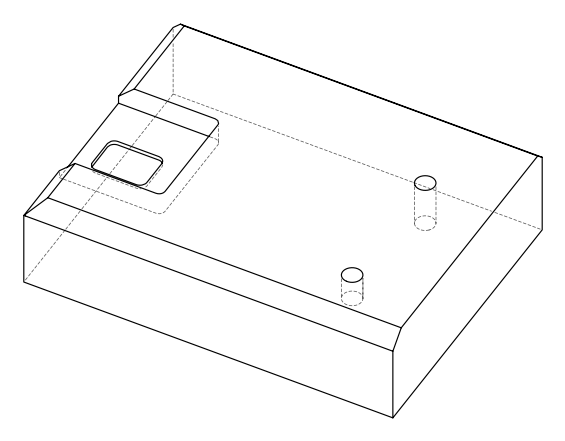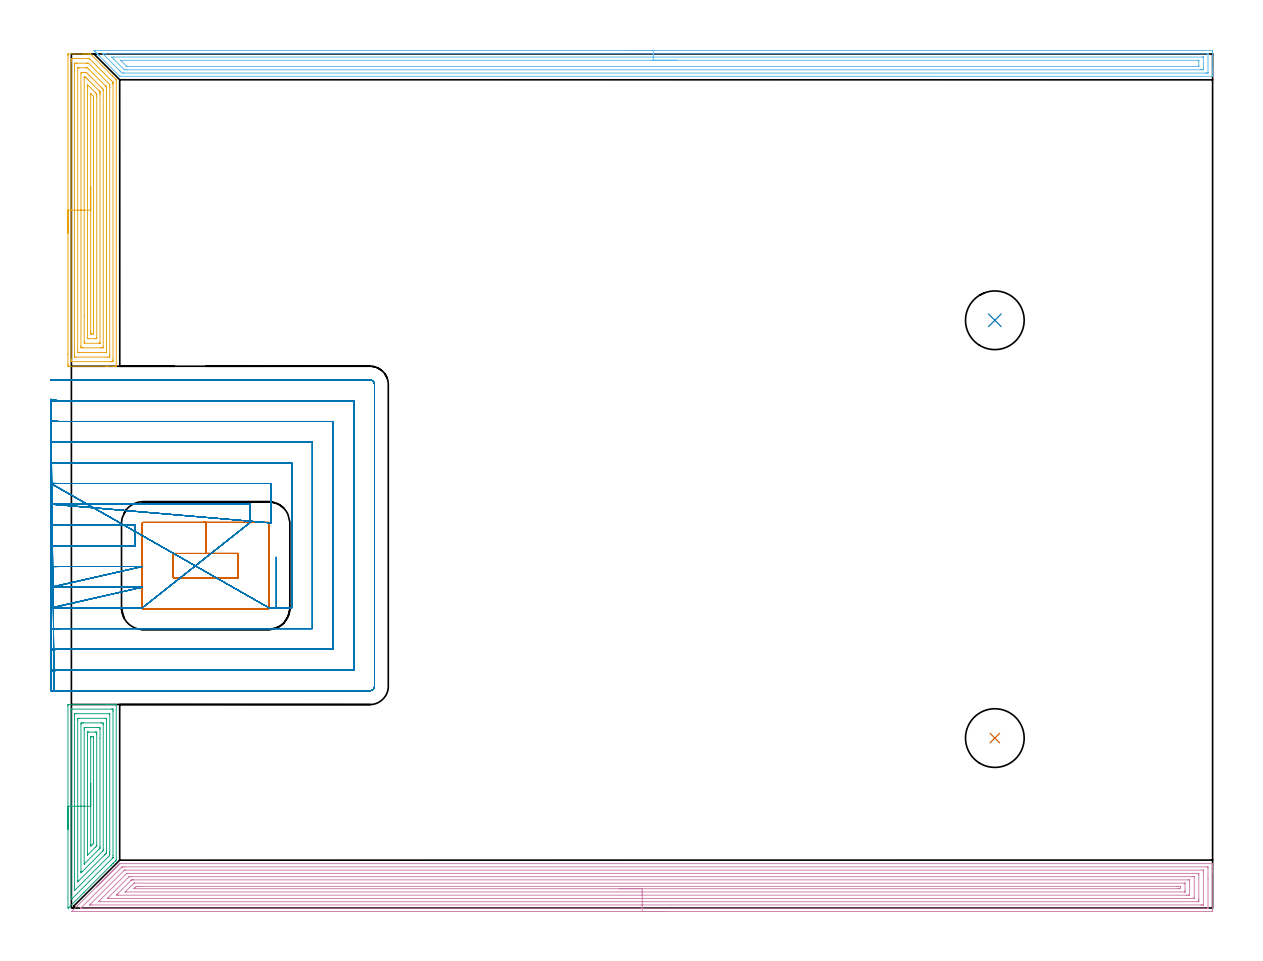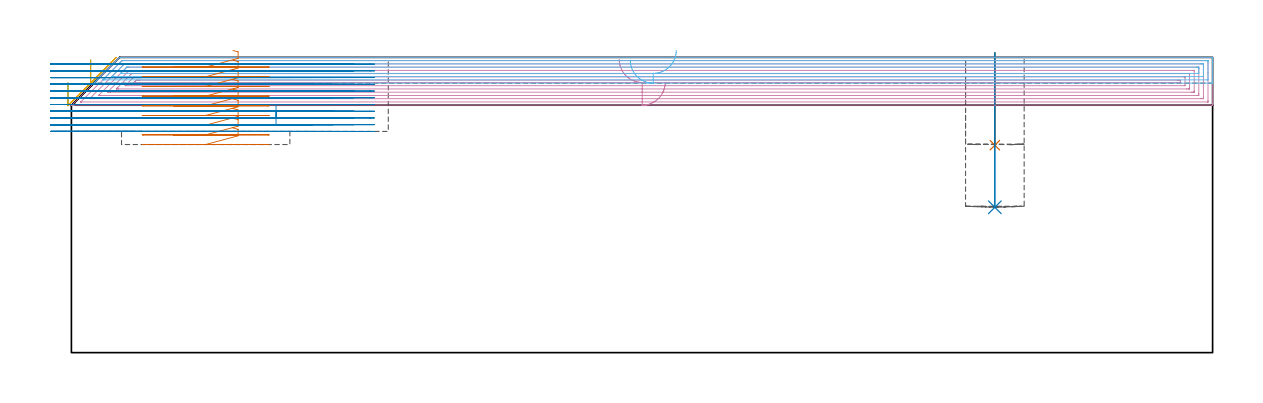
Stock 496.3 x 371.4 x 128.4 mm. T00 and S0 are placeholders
(PLAN: 8 operations, 3 tool changes, 139.6 min)
(1 INDEXABLE_INSERT_DRILL_BLIND_HOLE_FROM_SOLID | STEP1POCKET | NXT0302_022 | 0.16 min | 19330 mm3)
(2 INDEXABLE_INSERT_DRILL_BLIND_HOLE_FROM_SOLID_1 | STEP1POCKET_1 | NXT0302_022 | 0.27 min | 33099 mm3)
(3 AREA_MILL | FG_CHAMFER_SURFACE | UGT0205_001 | 5.31 min | 21163 mm3)
(4 AREA_MILL_1 | FG_CHAMFER_SURFACE_1 | UGT0205_001 | 31.37 min | 104427 mm3)
(5 AREA_MILL_2 | FG_CHAMFER_SURFACE_2 | UGT0205_001 | 8.79 min | 31705 mm3)
(6 AREA_MILL_3 | FG_CHAMFER_SURFACE_3 | UGT0205_001 | 15.68 min | 30039 mm3)
(7 MILL_RECTANGULAR_POCKET | POCKET_RECTANGULAR_STRAIGHT | UGT0201_100 | Follow Part, ap 4.5, ae 75% | 6.02 min | 151396 mm3)
(8 MILL_SLOT | SLOT_PARTIAL_RECTANGULAR | NXT0201_011 | Follow Part, ap 3, ae 75% | 71.97 min | 519798 mm3)
(TOOL NXT0302_022 | Index. Insert Drill 25.5mm [880-D2550L25-03] | D25.5 PA176 FL77 Z2)
(TOOL UGT0205_001 | Chamfer Mill 20 x 3 x 45 deg. | D20 FL50 Z2)
(TOOL UGT0201_100 | End Mill 18 mm | D18 FL22 Z2)
(TOOL NXT0201_011 | ENDMILL 12mm [2P460-1200-NA 1630] | D12 FL38 Z6)
(OP 1 INDEXABLE_INSERT_DRILL_BLIND_HOLE_FROM_SOLID)
G17 G21 G94 G90
T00 M6
G54
G17 G0 G90 X401.6 Y73.9 S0 M3
G43 Z138.4 H1
G94 G81 G98 Z90.2 F250. R130.4
G80
M5
M2
(OP 2 INDEXABLE_INSERT_DRILL_BLIND_HOLE_FROM_SOLID_1)
G17 G21 G94 G90
T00 M6
G54
G17 G0 G90 X401.6 Y255.6 S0 M3
G43 Z138.4 H1
G94 G81 G98 Z63.2 F250. R130.4
G80
M5
M2
(OP 3 AREA_MILL)
G17 G21 G94 G90
T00 M6
G54
G17 G0 G90 X-1.5 Y34.25 S1061 M3
G43 Z138.4 H0
Z117.4
G94 G1 Y34.288 Z116.528 F250.
Y34.402 Z115.664
Y34.591 Z114.812
Y34.853 Z113.98
Y35.187 Z113.174
Y35.59 Z112.4
Y36.058 Z111.664
Y36.59 Z110.972
Y37.179 Z110.329
Y37.822 Z109.74
Y38.514 Z109.209
Y39.25 Z108.74
Y40.024 Z108.337
Y40.83 Z108.003
Y41.662 Z107.741
Y42.514 Z107.552
Y43.378 Z107.438
Y44.25 Z107.4
X-1.499 Y87.914 Z107.401
X-1.496 Y88.318 Z107.402
X-1.492 Y88.49 Z107.405
X-1.097 Y88.5 Z107.8
X15.007 Z123.902
X15.585 Z124.479
X16.185 Z125.083
X16.463 Z125.36
X17.063 Z125.96
X17.341 Z126.237
X17.896 Z126.795
X18.219 Z127.118
X19.245 Z128.144
X19.375 Y88.498 Z128.267
X19.498 Y88.49 Z128.389
X19.5 Y88.359 Z128.4
Y21.082
Y20.794 Z128.385
X19.097 Y20.397 Z127.996
X18.297 Y19.596 Z127.195
X18.219 Y19.518 Z127.115
X18.001 Y19.302 Z126.901
X17.341 Y18.64 Z126.238
X17.161 Y18.462 Z126.061
X5.488 Y6.793 Z114.387
X-1.097 Y0.212 Z107.802
X-1.177 Y0.141 Z107.722
X-1.284 Y0.046 Z107.615
X-1.335 Y0.012 Z107.563
X-1.369 Y0.003 Z107.529
X-1.499 Y0. Z107.399
X-1.5 Y44.25 Z107.4
X-0.086 Z108.814
X-0.085 Y86.415 Z108.815
X-0.084 Y86.462 Z108.816
X-0.082 Y86.484 Z108.818
X-0.08 Y86.488 Z108.82
X-0.067 Y86.491 Z108.833
X0.297 Y86.499 Z109.197
X17.341 Z126.241
X17.86 Y86.496 Z126.76
X18.015 Y86.49 Z126.915
X18.079 Y86.465 Z126.979
X18.083 Y86.269 Z126.983
X18.085 Y86.131 Z126.985
X18.086 Y85.376 Z126.986
Y22.864
X18.085 Y22.109 Z126.985
X18.083 Y21.973 Z126.983
X18.079 Y21.879 Z126.979
X18.075 Y21.837 Z126.975
X18.041 Y21.8 Z126.941
X17.925 Y21.678 Z126.825
X17.778 Y21.529 Z126.678
X0.394 Y4.151 Z109.294
X0.259 Y4.018 Z109.159
X0.082 Y3.845 Z108.982
X-0.077 Y3.692 Z108.823
X-0.083 Y4.013 Z108.817
X-0.086 Y4.907 Z108.814
Y44.25
X1.328 Z110.228
X1.329 Y83.669 Z110.229
X1.334 Y84.349 Z110.234
X1.336 Y84.453 Z110.236
X1.344 Y84.491 Z110.244
X1.393 Y84.496 Z110.293
X1.537 Y84.498 Z110.437
X2.267 Y84.5 Z111.167
X16.463 Y84.499 Z125.363
X16.611 Y84.495 Z125.511
X16.653 Y84.49 Z125.553
X16.665 Y84.486 Z125.565
X16.667 Y84.475 Z125.567
X16.67 Y84.42 Z125.57
X16.671 Y84.349 Z125.571
X16.672 Y84.138 Z125.572
X16.671 Y24.434 Z125.571
X16.67 Y23.755 Z125.57
X16.668 Y23.546 Z125.568
X16.657 Y22.864 Z125.557
X16.561 Y22.764 Z125.461
X16.463 Y22.664 Z125.363
X1.429 Y7.636 Z110.329
X1.402 Y7.611 Z110.302
X1.361 Y7.578 Z110.261
X1.335 Y7.56 Z110.235
X1.333 Y7.59 Z110.233
X1.33 Y7.715 Z110.23
X1.329 Y7.821 Z110.229
X1.328 Y7.927 Z110.228
Y44.25
X2.743 Z111.643
Y81.676
X2.745 Y82.232 Z111.645
X2.748 Y82.42 Z111.648
X2.749 Y82.48 Z111.649
X2.786 Y82.49 Z111.686
X2.887 Y82.493 Z111.787
X3.293 Y82.499 Z112.193
X14.773 Y82.5 Z123.673
X15.118 Y82.496 Z124.018
X15.204 Y82.493 Z124.104
X15.243 Y82.49 Z124.143
X15.25 Y82.468 Z124.15
X15.252 Y82.387 Z124.152
X15.256 Y82.01 Z124.156
X15.257 Y81.676 Z124.157
Y81.117
Y24.979
X15.256 Y24.646 Z124.156
X15.253 Y24.092 Z124.153
X15.25 Y23.926 Z124.15
X15.097 Y23.755 Z123.997
X14.903 Y23.555 Z123.803
X14.707 Y23.357 Z123.607
X14.462 Y23.112 Z123.362
X2.853 Y11.508 Z111.753
X2.781 Y11.439 Z111.681
X2.755 Y11.417 Z111.655
X2.75 Y11.415 Z111.65
X2.748 Y11.427 Z111.648
X2.744 Y11.502 Z111.644
X2.743 Y11.615 Z111.643
Y11.838
Y44.25
X4.157 Z113.057
Y79.908
X4.171 Y80.49 Z113.071
X4.455 Y80.497 Z113.355
X5.049 Y80.5 Z113.949
X5.33 Z114.23
X12.951 Z121.851
X13.233 Y80.499 Z122.133
X13.829 Y80.49 Z122.729
X13.843 Y79.894 Z122.743
Y79.88
Y25.523
X13.829 Y24.94 Z122.729
X13.686 Y24.791 Z122.586
X13.546 Y24.646 Z122.446
X4.632 Y15.735 Z113.532
X4.397 Y15.505 Z113.297
X4.171 Y15.286 Z113.071
X4.157 Y15.735 Z113.057
Y15.749
Y44.25
X5.571 Z114.471
Y77.581
X5.573 Y78.112 Z114.473
X5.576 Y78.468 Z114.476
X5.578 Y78.488 Z114.478
X5.593 Y78.491 Z114.493
X5.64 Y78.496 Z114.54
X5.736 Y78.499 Z114.636
X11.195 Z120.095
X11.693 Y78.497 Z120.593
X12.073 Y78.49 Z120.973
X12.422 Y78.463 Z121.322
X12.425 Y78.112 Z121.325
X12.428 Y77.751 Z121.328
X12.429 Y73.819 Z121.329
X12.428 Y26.959 Z121.328
X12.425 Y26.428 Z121.325
X12.423 Y26.073 Z121.323
X12.409 Y25.97 Z121.309
X12.031 Y25.58 Z120.931
X5.748 Y19.299 Z114.648
X5.679 Y19.233 Z114.579
X5.602 Y19.162 Z114.502
X5.581 Y19.144 Z114.481
X5.578 Y19.151 Z114.478
X5.574 Y19.195 Z114.474
X5.572 Y19.249 Z114.472
X5.571 Y44.25 Z114.471
X6.985 Z115.885
X6.986 Y76.418 Z115.886
X6.987 Y76.462 Z115.887
X6.989 Y76.482 Z115.889
X6.991 Y76.486 Z115.891
X7.011 Y76.49 Z115.911
X7.347 Y76.498 Z116.247
X7.515 Y76.5 Z116.415
X10.317 Y76.499 Z119.217
X10.485 Y76.497 Z119.385
X10.821 Y76.49 Z119.721
X11.008 Y76.483 Z119.908
X11.01 Y76.43 Z119.91
X11.012 Y76.329 Z119.912
X11.015 Y75.621 Z119.915
Y75.438
X11.014 Y27.319 Z119.914
X11.012 Y27.142 Z119.912
X11.008 Y27.055 Z119.908
X11.005 Y27.016 Z119.905
X10.979 Y26.988 Z119.879
X10.813 Y26.816 Z119.713
X10.429 Y26.428 Z119.329
X7.18 Y23.181 Z116.08
X7.06 Y23.066 Z115.96
X7.009 Y23.021 Z115.909
X6.992 Y23.008 Z115.892
X6.99 Y23.047 Z115.89
X6.988 Y23.174 Z115.888
X6.986 Y23.572 Z115.886
X6.985 Y23.755 Z115.885
Y44.25
X8.4 Z117.3
Y73.82
X8.402 Y73.984 Z117.302
X8.407 Y74.311 Z117.307
X8.412 Y74.491 Z117.312
X8.608 Y74.5 Z117.508
X9.439 Y74.495 Z118.339
X9.494 Y74.491 Z118.394
X9.594 Y74.442 Z118.494
X9.596 Y74.388 Z118.496
X9.6 Y73.656 Z118.5
Y73.492
Y28.938
X9.595 Y28.21 Z118.495
X9.593 Y28.054 Z118.493
X9.439 Y27.894 Z118.339
X9.156 Y27.606 Z118.056
X8.871 Y27.319 Z117.771
X8.714 Y27.164 Z117.614
X8.561 Y27.015 Z117.461
X8.416 Y26.876 Z117.316
X8.406 Y27.156 Z117.306
X8.402 Y27.319 Z117.302
X8.4 Y27.482 Z117.3
Y44.25
Y45.122 Z117.338
Y45.986 Z117.451
Y46.838 Z117.64
Y47.67 Z117.903
Y48.476 Z118.236
Y49.25 Z118.639
Y49.986 Z119.108
Y50.678 Z119.639
Y51.321 Z120.228
Y51.91 Z120.872
Y52.442 Z121.564
Y52.91 Z122.3
Y53.313 Z123.073
Y53.647 Z123.879
Y53.909 Z124.711
Y54.098 Z125.563
Y54.212 Z126.428
Y54.25 Z127.3
G0 Z138.4
M5
M2
(OP 4 AREA_MILL_1)
G17 G21 G94 G90
T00 M6
G54
G17 G0 G90 X258.25 Y-1.5 S1061 M3
G43 Z138.4 H0
Z117.6
G94 G1 X258.212 Z116.728 F250.
X258.098 Z115.864
X257.909 Z115.012
X257.647 Z114.18
X257.313 Z113.374
X256.91 Z112.6
X256.442 Z111.864
X255.91 Z111.172
X255.321 Z110.529
X254.678 Z109.94
X253.986 Z109.409
X253.25 Z108.94
X252.476 Z108.537
X251.67 Z108.203
X250.838 Z107.941
X249.987 Z107.752
X249.122 Z107.638
X248.25 Z107.6
X0.323
X0.221 Y-1.495 Z107.603
X0.218 Y-1.493 Z107.604
X0.221 Y-1.478 Z107.62
X2.548 Y0.848 Z109.948
X10.896 Y9.197 Z118.294
X10.941 Y9.241 Z118.34
X11.15 Y9.45 Z118.549
X11.193 Y9.494 Z118.592
X11.238 Y9.539 Z118.638
X11.446 Y9.747 Z118.846
X11.49 Y9.792 Z118.889
X11.536 Y9.836 Z118.935
X11.743 Y10.043 Z119.142
X11.787 Y10.089 Z119.186
X11.834 Y10.134 Z119.233
X12.04 Y10.34 Z119.439
X12.085 Y10.386 Z119.483
X12.132 Y10.432 Z119.531
X12.336 Y10.637 Z119.736
X12.382 Y10.683 Z119.78
X12.429 Y10.73 Z119.829
X12.633 Y10.933 Z120.032
X12.679 Y10.98 Z120.077
X12.727 Y11.028 Z120.126
X12.929 Y11.23 Z120.329
X12.976 Y11.277 Z120.375
X13.025 Y11.325 Z120.424
X13.226 Y11.527 Z120.625
X13.273 Y11.575 Z120.672
X13.323 Y11.623 Z120.722
X13.523 Y11.823 Z120.922
X13.571 Y11.872 Z120.969
X13.62 Y11.921 Z121.02
X13.819 Y12.12 Z121.219
X13.868 Y12.169 Z121.266
X13.918 Y12.219 Z121.317
X14.116 Y12.416 Z121.515
X14.165 Y12.466 Z121.563
X14.216 Y12.516 Z121.615
X14.413 Y12.713 Z121.812
X14.462 Y12.763 Z121.86
X14.514 Y12.814 Z121.913
X14.709 Y13.01 Z122.109
X14.759 Y13.061 Z122.158
X14.811 Y13.112 Z122.211
X15.006 Y13.306 Z122.405
X15.056 Y13.358 Z122.455
X15.109 Y13.41 Z122.509
X15.302 Y13.603 Z122.702
X15.354 Y13.655 Z122.752
X15.407 Y13.707 Z122.806
X15.599 Y13.899 Z122.998
X15.651 Y13.952 Z123.049
X15.705 Y14.005 Z123.104
X15.896 Y14.196 Z123.295
X15.948 Y14.249 Z123.346
X16.002 Y14.303 Z123.402
X16.192 Y14.493 Z123.592
X16.245 Y14.547 Z123.643
X16.3 Y14.601 Z123.7
X16.489 Y14.789 Z123.888
X16.542 Y14.844 Z123.94
X16.598 Y14.898 Z123.997
X16.785 Y15.086 Z124.185
X16.839 Y15.141 Z124.238
X16.896 Y15.196 Z124.295
X17.082 Y15.383 Z124.482
X17.137 Y15.438 Z124.535
X17.193 Y15.494 Z124.593
X17.379 Y15.679 Z124.778
X17.434 Y15.735 Z124.832
X17.491 Y15.792 Z124.891
X17.675 Y15.976 Z125.075
X17.731 Y16.032 Z125.129
X17.789 Y16.089 Z125.188
X17.972 Y16.272 Z125.371
X18.028 Y16.33 Z125.426
X18.087 Y16.387 Z125.486
X18.269 Y16.569 Z125.668
X18.325 Y16.627 Z125.723
X18.384 Y16.685 Z125.784
X18.565 Y16.866 Z125.965
X18.622 Y16.924 Z126.021
X18.682 Y16.983 Z126.082
X18.862 Y17.162 Z126.261
X18.92 Y17.221 Z126.318
X18.98 Y17.28 Z126.379
X19.158 Y17.459 Z126.558
X19.217 Y17.518 Z126.615
X19.278 Y17.578 Z126.677
X19.455 Y17.756 Z126.854
X19.514 Y17.816 Z126.912
X19.575 Y17.876 Z126.975
X19.752 Y18.052 Z127.151
X19.811 Y18.113 Z127.209
X19.873 Y18.174 Z127.273
X20.048 Y18.349 Z127.448
X20.108 Y18.41 Z127.507
X20.171 Y18.471 Z127.57
X20.345 Y18.645 Z127.744
X20.406 Y18.707 Z127.804
X20.714 Y19.014 Z128.114
X21.012 Y19.301 Z128.399
X496.13 Y19.3 Z128.4
X496.29 Y19.297 Z128.388
X496.293 Y19.246 Z128.338
X496.3 Y18.848 Z127.948
Y18.495 Z127.594
Y17.816 Z126.911
Y16.584 Z125.681
Y16.032 Z125.127
Y15.417 Z124.512
Y-0.907 Z108.19
X496.298 Y-1.185 Z107.912
X496.29 Y-1.492 Z107.606
X495.983 Y-1.499 Z107.599
X248.25 Y-1.5 Z107.6
Y-0.086 Z109.014
X4.32 Y-0.085 Z109.015
X4.179 Y-0.083 Z109.017
X4.087 Y-0.08 Z109.02
X4.081 Y-0.078 Z109.022
Y-0.075 Z109.025
X4.093 Y-0.059 Z109.041
X4.135 Y-0.016 Z109.084
X4.262 Y0.112 Z109.212
X21.362 Y17.212 Z126.312
X21.665 Y17.513 Z126.613
X21.973 Y17.816 Z126.916
X22.029 Y17.867 Z126.967
X22.116 Y17.879 Z126.979
X22.187 Y17.883 Z126.983
X22.255 Y17.884 Z126.984
X23.078 Y17.886 Z126.986
X493.897 Y17.885 Z126.985
X493.967 Y17.884 Z126.984
X494.107 Y17.879 Z126.979
X494.29 Y17.867 Z126.967
X494.292 Y17.816 Z126.916
X494.299 Y17.414 Z126.514
X494.3 Y12.61 Z121.71
Y0.474 Z109.574
X494.296 Y-0.016 Z109.084
X494.293 Y-0.065 Z109.035
X494.291 Y-0.073 Z109.027
X494.27 Y-0.079 Z109.021
X494.178 Y-0.082 Z109.018
X494.037 Y-0.085 Z109.015
X248.25 Y-0.086 Z109.014
Y1.329 Z110.429
X8.856
X8.401 Y1.33 Z110.43
X7.997 Y1.334 Z110.434
X7.963 Y1.336 Z110.436
X7.962 Y1.351 Z110.451
X7.963 Y1.361 Z110.461
X8.165 Y1.566 Z110.666
X8.367 Y1.768 Z110.868
X22.89 Y16.29 Z125.39
X22.978 Y16.376 Z125.476
X23.05 Y16.443 Z125.543
X23.072 Y16.461 Z125.561
X23.095 Y16.465 Z125.565
X23.148 Y16.467 Z125.567
X23.603 Y16.471 Z125.571
X492.11
X492.257 Y16.47 Z125.57
X492.281 Y16.468 Z125.568
X492.287 Y16.466 Z125.566
X492.29 Y16.448 Z125.548
X492.296 Y16.348 Z125.448
X492.299 Y16.222 Z125.322
Y1.579 Z110.679
X492.293 Y1.389 Z110.489
X492.29 Y1.34 Z110.44
X492.273 Y1.335 Z110.435
X492.22 Y1.332 Z110.432
X492.11 Y1.33 Z110.43
X491.657 Y1.329 Z110.429
X491.217
X248.25
Y2.743 Z111.843
X12.429
X12.345 Y2.744 Z111.844
X11.812 Y2.751 Z111.851
X12.07 Y3.017 Z112.117
X12.224 Y3.174 Z112.274
X18.352 Y9.304 Z118.404
X23.67 Y14.62 Z123.72
X24.042 Y14.988 Z124.088
X24.098 Y15.037 Z124.137
X24.131 Y15.051 Z124.151
X24.935 Y15.057 Z124.157
X25.019
X489.515
X490.25 Y15.051 Z124.151
X490.287 Y15.05 Z124.15
X490.29 Y15.008 Z124.108
X490.295 Y14.904 Z124.004
X490.298 Y14.693 Z123.793
X490.3 Y14.273 Z123.373
Y3.574 Z112.674
X490.298 Y3.117 Z112.217
X490.295 Y2.9 Z112.
X490.29 Y2.792 Z111.892
X490.285 Y2.749 Z111.849
X490.235 Y2.748 Z111.848
X489.43 Y2.743 Z111.843
X489.347
X248.25
Y4.157 Z113.257
X16.896
X16.287 Y4.158 Z113.258
X16.002 Y4.161 Z113.261
X15.733 Y4.164 Z113.264
X15.947 Y4.442 Z113.542
X15.973 Y4.472 Z113.572
X16.002 Y4.504 Z113.604
X24.935 Y13.436 Z122.536
X25.103 Y13.596 Z122.696
X25.135 Y13.625 Z122.725
X25.165 Y13.636 Z122.736
X25.239 Y13.638 Z122.738
X25.544 Y13.642 Z122.742
X25.828 Y13.643 Z122.743
X26.436
X487.644 Y13.642 Z122.742
X488.255 Y13.639 Z122.739
X488.282 Y13.636 Z122.736
X488.29 Y13.632 Z122.732
X488.296 Y13.598 Z122.698
X488.299 Y13.358 Z122.458
X488.3 Y4.679 Z113.779
X488.299 Y4.442 Z113.542
X488.296 Y4.279 Z113.379
X488.292 Y4.197 Z113.297
X488.288 Y4.164 Z113.264
X488.215 Y4.162 Z113.262
X487.928 Y4.158 Z113.258
X487.644 Y4.157 Z113.257
X487.037
X248.25
Y5.571 Z114.671
X20.469
X20.23 Y5.572 Z114.672
X19.671 Y5.577 Z114.677
X19.575 Y5.578 Z114.678
X19.569 Y5.61 Z114.71
X19.575 Y5.623 Z114.723
X19.875 Y5.926 Z115.026
X20.173 Y6.225 Z115.325
X25.828 Y11.88 Z120.98
X26.125 Y12.17 Z121.27
X26.168 Y12.209 Z121.309
X26.193 Y12.222 Z121.322
X26.23 Y12.224 Z121.324
X26.394 Y12.227 Z121.327
X26.721 Y12.228 Z121.328
X26.959 Y12.229 Z121.329
X485.857 Y12.228 Z121.328
X486.097 Y12.227 Z121.327
X486.229 Y12.224 Z121.324
X486.287 Y12.222 Z121.322
X486.29 Y12.189 Z121.289
X486.298 Y12.027 Z121.127
X486.299 Y11.575 Z120.675
X486.3 Y11.133 Z120.233
Y6.225 Z115.325
X486.298 Y5.785 Z114.885
X486.293 Y5.637 Z114.737
X486.29 Y5.587 Z114.687
X486.264 Y5.578 Z114.678
X486.185 Y5.576 Z114.676
X485.857 Y5.573 Z114.673
X485.619 Y5.571 Z114.671
X484.964
X248.25
Y6.985 Z116.085
X23.646 Y6.986 Z116.086
X23.471 Y6.988 Z116.088
X23.408 Y6.991 Z116.091
X23.4 Y6.994 Z116.094
Y6.996 Z116.096
X23.428 Y7.028 Z116.128
X23.515 Y7.117 Z116.217
X26.901 Y10.504 Z119.604
X27.083 Y10.683 Z119.783
X27.193 Y10.786 Z119.886
X27.212 Y10.804 Z119.904
X27.264 Y10.808 Z119.908
X27.351 Y10.812 Z119.912
X27.484 Y10.814 Z119.914
X483.94
X484.071 Y10.813 Z119.913
X484.202 Y10.81 Z119.91
X484.282 Y10.808 Z119.908
X484.29 Y10.759 Z119.859
X484.294 Y10.683 Z119.783
X484.299 Y10.455 Z119.555
X484.3 Y7.78 Z116.88
X484.296 Y7.117 Z116.217
X484.292 Y7.003 Z116.103
X484.29 Y6.994 Z116.094
X484.28 Y6.991 Z116.091
X484.246 Y6.987 Z116.087
X484.202 Y6.986 Z116.086
X248.25 Y6.985 Z116.085
Y8.4 Z117.5
X27.359
X27.301 Y8.401 Z117.501
X27.268 Y8.404 Z117.504
X27.264 Y8.405 Z117.505
X27.271 Y8.415 Z117.515
X27.357 Y8.507 Z117.607
X27.681 Y8.834 Z117.934
X27.748 Y8.9 Z118.
X28.133 Y9.274 Z118.374
X28.262 Y9.393 Z118.493
X28.508 Y9.396 Z118.496
X28.901 Y9.399 Z118.499
X29.401 Y9.4 Z118.5
X29.793
X480.89
X481.391 Y9.399 Z118.499
X481.786 Y9.398 Z118.498
X482.284 Y9.393 Z118.493
X482.299 Y8.9 Z118.
Y8.885 Z117.985
X482.284 Y8.407 Z117.507
X481.889 Y8.403 Z117.503
X481.391 Y8.401 Z117.501
X480.999 Y8.4 Z117.5
X248.25
X247.378 Z117.538
X246.514 Z117.652
X245.662 Z117.84
X244.83 Z118.103
X244.024 Z118.437
X243.25 Z118.839
X242.514 Z119.308
X241.822 Z119.839
X241.179 Z120.429
X240.59 Z121.072
X240.059 Z121.764
X239.59 Z122.5
X239.187 Z123.273
X238.853 Z124.079
X238.591 Z124.911
X238.402 Z125.763
X238.288 Z126.628
X238.25 Z127.5
G0 Z138.4
M5
M2
(OP 5 AREA_MILL_2)
G17 G21 G94 G90
T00 M6
G54
G17 G0 G90 X-1.5 Y293.5 S1061 M3
G43 Z138.4 H0
Z117.4
G94 G1 Y293.538 Z116.528 F250.
Y293.652 Z115.664
Y293.841 Z114.812
Y294.103 Z113.98
Y294.437 Z113.174
Y294.84 Z112.4
Y295.308 Z111.664
Y295.84 Z110.972
Y296.429 Z110.329
Y297.072 Z109.74
Y297.764 Z109.209
Y298.5 Z108.74
Y299.274 Z108.337
Y300.08 Z108.003
Y300.912 Z107.741
Y301.764 Z107.552
Y302.628 Z107.438
Y303.5 Z107.4
Y370.808
X-1.495 Y371.296 Z107.403
X-1.491 Y371.39 Z107.406
X-1.392 Y371.4 Z107.505
X5.049 Z113.943
X5.639 Z114.536
X5.927 Z114.823
X6.517 Z115.413
X6.805 Z115.7
X7.382 Z116.281
X7.683 Z116.582
X8.122 Z117.021
X8.275 Y371.399 Z117.172
X8.299 Y371.39 Z117.196
X8.331 Y371.371 Z117.228
X17.78 Y361.921 Z126.679
X19.145 Y360.556 Z128.043
X19.438 Y360.261 Z128.335
X19.496 Y360.194 Z128.39
X19.5 Y360.11 Z128.4
Y235.746
X19.498 Y235.61 Z128.389
X19.37 Y235.603 Z128.263
X19.236 Y235.6 Z128.135
X18.795 Z127.694
X18.219 Z127.114
X16.175 Z125.072
X15.585 Z124.48
X15.002 Z123.897
X-1.089 Z107.808
X-1.492 Y235.61 Z107.405
X-1.496 Y235.787 Z107.402
X-1.499 Y236.192 Z107.401
X-1.5 Y236.601 Z107.4
Y240.783
Y303.5
X-0.086 Z108.814
Y368.133
X-0.084 Y368.888 Z108.816
X-0.082 Y369.025 Z108.818
X-0.073 Y369.39 Z108.827
X0.292 Y369.397 Z109.192
X0.659 Y369.399 Z109.559
X1.168 Y369.4 Z110.068
X7.314 Z116.214
X7.683 Y369.396 Z116.583
X7.806 Y369.393 Z116.706
X7.849 Y369.39 Z116.749
X7.882 Y369.36 Z116.782
X7.951 Y369.295 Z116.851
X8.225 Y369.025 Z117.125
X17.341 Y359.909 Z126.241
X18.026 Y359.218 Z126.926
X18.072 Y359.166 Z126.972
X18.079 Y359.122 Z126.979
X18.082 Y359.029 Z126.982
X18.084 Y358.84 Z126.984
X18.086 Y358.462 Z126.986
Y358.327
Y238.867
X18.084 Y238.112 Z126.984
X18.082 Y237.975 Z126.982
X18.073 Y237.61 Z126.973
X17.708 Y237.603 Z126.608
X17.341 Y237.601 Z126.241
X16.832 Y237.6 Z125.732
X-0.015 Y237.601 Z108.885
X-0.04 Y237.603 Z108.86
X-0.066 Y237.608 Z108.834
X-0.079 Y237.613 Z108.821
X-0.08 Y237.631 Z108.82
X-0.085 Y237.839 Z108.815
Y237.975
X-0.086 Y238.731 Z108.814
Y303.5
X1.329 Z110.229
Y366.562
X1.332 Y367.242 Z110.232
X1.334 Y367.347 Z110.234
X1.336 Y367.39 Z110.236
X1.386 Y367.396 Z110.286
X1.537 Y367.398 Z110.437
X2.259 Y367.4 Z111.159
X2.415 Z111.315
X6.65 Z115.55
X6.805 Y367.399 Z115.705
X6.961 Y367.397 Z115.861
X7.272 Y367.39 Z116.172
X7.414 Y367.375 Z116.314
X7.461 Y367.332 Z116.361
X7.558 Y367.242 Z116.458
X16.473 Y358.327 Z125.373
X16.665 Y358.122 Z125.565
X16.67 Y357.435 Z125.57
X16.671 Y357.224 Z125.571
Y240.438
X16.668 Y239.758 Z125.568
X16.666 Y239.653 Z125.566
X16.664 Y239.61 Z125.564
X16.614 Y239.604 Z125.514
X16.463 Y239.602 Z125.363
X15.74 Y239.6 Z124.64
X1.692 Z110.592
X1.537 Y239.603 Z110.437
X1.382 Y239.607 Z110.282
X1.342 Y239.61 Z110.242
X1.335 Y239.634 Z110.235
X1.332 Y239.688 Z110.232
X1.33 Y239.758 Z110.23
X1.329 Y239.97 Z110.229
X1.328 Y240.65 Z110.228
X1.329 Y303.5 Z110.229
X2.743 Z111.643
Y365.126
X2.745 Y365.312 Z111.645
X2.748 Y365.379 Z111.648
X2.75 Y365.39 Z111.65
X2.756 Y365.393 Z111.656
X2.781 Y365.397 Z111.681
X2.883 Y365.399 Z111.783
X3.351 Y365.4 Z112.251
X5.985 Z114.885
X6.805 Y365.392 Z115.705
X6.873 Y365.39 Z115.773
X7.683 Y364.659 Z116.583
X7.781 Y364.567 Z116.681
X9.439 Y362.912 Z118.339
X14.707 Y357.644 Z123.607
X14.914 Y357.435 Z123.814
X15.127 Y357.212 Z124.027
X15.251 Y357.081 Z124.151
X15.253 Y357.016 Z124.153
X15.256 Y356.878 Z124.156
X15.257 Y356.544 Z124.157
Y355.985
Y241.874
X15.255 Y241.688 Z124.155
X15.253 Y241.621 Z124.153
X15.25 Y241.61 Z124.15
X15.244 Y241.607 Z124.144
X15.219 Y241.603 Z124.119
X15.117 Y241.601 Z124.017
X3.235 Y241.6 Z112.135
X2.88 Y241.604 Z111.78
X2.791 Y241.607 Z111.691
X2.753 Y241.61 Z111.653
X2.75 Y241.637 Z111.65
X2.747 Y241.718 Z111.647
X2.743 Y242.099 Z111.643
Y303.5
X4.157 Z113.057
Y362.798
X4.171 Y363.39 Z113.071
X4.446 Y363.396 Z113.346
X5.049 Y363.399 Z113.949
X5.321 Y363.4 Z114.221
X5.927 Z114.827
X6.2 Y363.399 Z115.1
X6.35 Y363.394 Z115.25
X6.425 Y363.39 Z115.325
X6.471 Y363.373 Z115.371
X6.536 Y363.317 Z115.436
X6.805 Y363.075 Z115.705
X7.111 Y362.784 Z116.011
X7.683 Y362.218 Z116.583
X8.009 Y361.893 Z116.909
X12.951 Y356.95 Z121.851
X13.355 Y356.544 Z122.255
X13.829 Y356.061 Z122.729
X13.843 Y355.652 Z122.743
Y355.638
Y244.202
X13.829 Y243.61 Z122.729
X13.554 Y243.604 Z122.454
X12.951 Y243.601 Z121.851
X12.679 Y243.6 Z121.579
X5.049 Y243.601 Z113.949
X4.776 Y243.602 Z113.676
X4.171 Y243.61 Z113.071
X4.157 Y244.216 Z113.057
Y244.23
Y303.5
X5.571 Z114.471
Y361.001
X5.573 Y361.361 Z114.473
X5.575 Y361.386 Z114.475
X5.577 Y361.391 Z114.477
X5.584 Y361.394 Z114.484
X5.633 Y361.397 Z114.533
X5.731 Z114.631
X5.927 Y361.39 Z114.827
X6.052 Y361.38 Z114.952
X6.182 Y361.257 Z115.082
X6.448 Y361.001 Z115.348
X6.805 Y360.647 Z115.705
X7.342 Y360.11 Z116.242
X11.8 Y355.652 Z120.7
X12.073 Y355.377 Z120.973
X12.376 Y355.066 Z121.276
X12.412 Y355.028 Z121.312
X12.422 Y354.976 Z121.322
X12.425 Y354.881 Z121.325
X12.427 Y354.761 Z121.327
X12.429 Y354.4 Z121.329
Y353.87
Y245.999
X12.428 Y245.639 Z121.328
X12.425 Y245.614 Z121.325
X12.423 Y245.609 Z121.323
X12.416 Y245.606 Z121.316
X12.367 Y245.602 Z121.267
X12.269 Y245.601 Z121.169
X12.073 Y245.6 Z120.973
X5.796 Y245.601 Z114.696
X5.692 Y245.603 Z114.592
X5.622 Y245.606 Z114.522
X5.586 Y245.61 Z114.486
X5.578 Y245.639 Z114.478
X5.574 Y245.999 Z114.474
X5.572 Y246.359 Z114.472
X5.571 Y257.798 Z114.471
Y303.5
X6.985 Z115.885
X6.986 Y357.435 Z115.886
X6.991 Y357.985 Z115.891
X6.992 Y357.998 Z115.892
X7.023 Y357.973 Z115.923
X7.1 Y357.901 Z116.
X10.317 Y354.686 Z119.217
X10.72 Y354.277 Z119.62
X10.923 Y354.068 Z119.823
X11.008 Y353.966 Z119.908
X11.01 Y353.87 Z119.91
X11.014 Y353.161 Z119.914
X11.015 Y352.978 Z119.915
X11.014 Y247.965 Z119.914
X11.012 Y247.782 Z119.912
X11.008 Y247.614 Z119.908
X10.674 Y247.604 Z119.574
X10.495 Y247.6 Z119.395
X10.317 Z119.217
X7.504 Z116.404
X7.147 Y247.602 Z116.047
X7.045 Y247.605 Z115.945
X6.991 Y247.611 Z115.891
X6.989 Y247.62 Z115.889
X6.986 Y247.68 Z115.886
X6.985 Y303.5 Z115.885
X8.4 Z117.3
Y353.87
X8.401 Y354.032 Z117.301
X8.403 Y354.088 Z117.303
X8.406 Y354.127 Z117.306
X8.409 Y354.132 Z117.309
X8.439 Y354.105 Z117.339
X8.561 Y353.99 Z117.461
X8.684 Y353.87 Z117.584
X9.439 Y353.109 Z118.339
X9.566 Y352.978 Z118.466
X9.594 Y352.933 Z118.494
X9.596 Y352.895 Z118.496
X9.599 Y352.816 Z118.499
X9.6 Y352.087 Z118.5
X9.601 Y351.923 Z118.501
X9.6 Y250.292 Z118.5
X9.599 Y250.128 Z118.499
X9.594 Y249.8 Z118.494
X9.59 Y249.61 Z118.49
X9.404 Y249.6 Z118.304
X8.561 Y249.604 Z117.461
X8.519 Y249.607 Z117.419
X8.406 Y249.664 Z117.306
X8.404 Y249.724 Z117.304
X8.4 Y250.456 Z117.3
Y250.62
Y303.5
Y304.372 Z117.338
Y305.236 Z117.451
Y306.088 Z117.64
Y306.92 Z117.903
Y307.726 Z118.236
Y308.5 Z118.639
Y309.236 Z119.108
Y309.928 Z119.639
Y310.571 Z120.228
Y311.16 Z120.872
Y311.692 Z121.564
Y312.16 Z122.3
Y312.563 Z123.073
Y312.897 Z123.879
Y313.159 Z124.711
Y313.348 Z125.563
Y313.462 Z126.428
Y313.5 Z127.3
G0 Z138.4
M5
M2
(OP 6 AREA_MILL_3)
G17 G21 G94 G90
T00 M6
G54
G17 G0 G90 X243.05 Y372.9 S1061 M3
G43 Z138.4 H0
Z127.2
G94 G1 X243.088 Z126.328 F250.
X243.202 Z125.464
X243.391 Z124.612
X243.653 Z123.78
X243.987 Z122.974
X244.39 Z122.2
X244.858 Z121.464
X245.39 Z120.772
X245.979 Z120.129
X246.622 Z119.54
X247.314 Z119.008
X248.05 Z118.54
X248.824 Z118.137
X249.63 Z117.803
X250.462 Z117.541
X251.314 Z117.352
X252.178 Z117.238
X253.05 Z117.2
X495.678
X496.036 Y372.898 Z117.201
X496.29 Y372.893 Z117.204
X496.296 Y372.547 Z117.551
X496.3 Y371.938 Z118.16
Y364.677 Z125.418
Y364.146 Z125.951
Y363.802 Z126.294
Y363.271 Z126.825
Y362.928 Z127.167
Y362.241 Z127.859
Y361.977 Z128.122
X496.298 Y361.837 Z128.255
X496.29 Y361.702 Z128.388
X496.124 Y361.7 Z128.4
X21.146
X21.006 Y361.703 Z128.389
X20.915 Y361.783 Z128.313
X17.586 Y365.114 Z124.986
X12.034 Y370.665 Z119.432
X11.9 Y370.798 Z119.298
X11.763 Y370.936 Z119.162
X11.606 Y371.093 Z119.004
X11.463 Y371.235 Z118.86
X11.316 Y371.383 Z118.715
X11.178 Y371.521 Z118.576
X11.025 Y371.672 Z118.423
X10.869 Y371.83 Z118.268
X10.75 Y371.949 Z118.148
X10.588 Y372.109 Z117.985
X10.422 Y372.277 Z117.821
X10.322 Y372.377 Z117.721
X9.976 Y372.724 Z117.375
X9.892 Y372.806 Z117.29
X9.809 Y372.889 Z117.203
X9.886 Y372.897 Z117.2
X9.93 Y372.9
X253.05
Y371.486 Z118.614
X494.082 Y371.485 Z118.615
X494.244 Y371.482 Z118.618
X494.282 Y371.479 Z118.621
X494.291 Y371.476 Z118.624
X494.294 Y371.465 Z118.635
X494.297 Y371.433 Z118.667
X494.3 Y371.272 Z118.828
X494.299 Y363.402 Z126.698
X494.295 Y363.268 Z126.832
X494.29 Y363.162 Z126.938
X494.278 Y363.121 Z126.979
X494.241 Y363.12 Z126.98
X493.89 Y363.116 Z126.984
X493.699 Y363.115 Z126.985
X492.997 Y363.114 Z126.986
X22.934 Y363.115 Z126.985
X22.742 Y363.116 Z126.984
X22.04 Y363.121 Z126.979
X21.35 Y363.802 Z126.298
X21.146 Y364.004 Z126.096
X14.353 Y370.798 Z119.302
X13.997 Y371.156 Z118.944
X13.73 Y371.432 Z118.668
X13.697 Y371.479 Z118.621
X13.786 Y371.481 Z118.619
X13.997 Y371.484 Z118.616
X14.188 Y371.485 Z118.615
X14.891 Y371.486 Z118.614
X253.05
Y370.072 Z120.028
X491.952 Y370.071 Z120.029
X492.103 Y370.07 Z120.03
X492.254 Y370.066 Z120.034
X492.288 Y370.065 Z120.035
X492.292 Y370.038 Z120.062
X492.297 Y369.987 Z120.113
X492.299 Y369.923 Z120.177
X492.3 Y365.359 Z124.741
X492.296 Y364.677 Z125.423
X492.293 Y364.581 Z125.519
X492.29 Y364.538 Z125.562
X492.248 Y364.535 Z125.565
X492.103 Y364.532 Z125.568
X491.361 Y364.529 Z125.571
X491.209 Y364.528 Z125.572
X23.978 Y364.529 Z125.571
X23.827 Y364.53 Z125.57
X23.078 Y364.535 Z125.565
X22.934 Y364.666 Z125.434
X22.923 Y364.677 Z125.423
X18.465 Y369.134 Z120.966
X17.68 Y369.923 Z120.177
X17.572 Y370.037 Z120.063
X17.56 Y370.065 Z120.035
X18.465 Y370.071 Z120.029
X253.05 Y370.072 Z120.028
Y368.657 Z121.443
X489.822
X490.156 Y368.656 Z121.444
X490.207 Y368.655 Z121.445
X490.259 Y368.65 Z121.45
X490.29 Y368.646 Z121.454
X490.292 Y368.6 Z121.5
X490.3 Y368.19 Z121.91
Y366.441 Z123.659
Y366.426 Z123.674
X490.291 Y365.996 Z124.104
X490.289 Y365.95 Z124.15
X490.211 Y365.947 Z124.153
X490.08 Y365.944 Z124.156
X489.915 Y365.943 Z124.157
X489.422
X24.32
X24.197 Y365.946 Z124.154
X24.137 Y365.949 Z124.151
X24.109 Y365.952 Z124.148
X24.046 Y366.011 Z124.089
X23.827 Y366.223 Z123.877
X21.875 Y368.174 Z121.926
X21.717 Y368.334 Z121.766
X21.425 Y368.635 Z121.465
X21.41 Y368.654 Z121.446
X21.433 Y368.656 Z121.444
X21.476 Y368.657 Z121.443
X253.05
X253.922 Z121.481
X254.786 Z121.595
X255.638 Z121.783
X256.47 Z122.046
X257.276 Z122.38
X258.05 Z122.782
X258.786 Z123.251
X259.478 Z123.782
X260.121 Z124.372
X260.71 Z125.015
X261.242 Z125.707
X261.71 Z126.443
X262.113 Z127.216
X262.447 Z128.022
X262.709 Z128.854
X262.898 Z129.706
X263.012 Z130.571
X263.05 Z131.443
G0 Z138.4
M5
M2
(OP 7 MILL_RECTANGULAR_POCKET)
G17 G21 G94 G90
T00 M6
G54
G17 G0 G90 X70.288 Y143.6 S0 M3
G43 Z138.4 H0
Z131.4
G94 G1 X72.5 Z130.807 F250.
Y154.2 Z127.967
X58.4 Z124.189
X44.3 F500.
Y143.6
X72.5
Y154.2
X58.4
Y167.7
X31.2
G3 X30.8 Y167.3 R0.4
G1 Y130.5
G3 X31.2 Y130.1 R0.4
G1 X85.6
G3 X86. Y130.5 R0.4
G1 Y167.3
G3 X85.6 Y167.7 R0.4
G1 X58.4
X57.4
G0 X70.288 Y143.6 Z127.189
G1 X72.5 Z126.596 F250.
Y154.2 Z123.756
X58.4 Z119.978
X44.3 F500.
Y143.6
X72.5
Y154.2
X58.4
Y167.7
X31.2
G3 X30.8 Y167.3 R0.4
G1 Y130.5
G3 X31.2 Y130.1 R0.4
G1 X85.6
G3 X86. Y130.5 R0.4
G1 Y167.3
G3 X85.6 Y167.7 R0.4
G1 X58.4
X57.4
G0 X70.288 Y143.6 Z122.978
G1 X72.5 Z122.385 F250.
Y154.2 Z119.545
X58.4 Z115.767
X44.3 F500.
Y143.6
X72.5
Y154.2
X58.4
Y167.7
X31.2
G3 X30.8 Y167.3 R0.4
G1 Y130.5
G3 X31.2 Y130.1 R0.4
G1 X85.6
G3 X86. Y130.5 R0.4
G1 Y167.3
G3 X85.6 Y167.7 R0.4
G1 X58.4
X57.4
G0 X70.288 Y143.6 Z118.767
G1 X72.5 Z118.174 F250.
Y154.2 Z115.334
X58.4 Z111.555
X44.3 F500.
Y143.6
X72.5
Y154.2
X58.4
Y167.7
X31.2
G3 X30.8 Y167.3 R0.4
G1 Y130.5
G3 X31.2 Y130.1 R0.4
G1 X85.6
G3 X86. Y130.5 R0.4
G1 Y167.3
G3 X85.6 Y167.7 R0.4
G1 X58.4
X57.4
G0 X70.288 Y143.6 Z114.555
G1 X72.5 Z113.963 F250.
Y154.2 Z111.122
X58.4 Z107.344
X44.3 F500.
Y143.6
X72.5
Y154.2
X58.4
Y167.7
X31.2
G3 X30.8 Y167.3 R0.4
G1 Y130.5
G3 X31.2 Y130.1 R0.4
G1 X85.6
G3 X86. Y130.5 R0.4
G1 Y167.3
G3 X85.6 Y167.7 R0.4
G1 X58.4
X57.4
G0 X70.288 Y143.6 Z110.344
G1 X72.5 Z109.752 F250.
Y154.2 Z106.911
X58.4 Z103.133
X44.3 F500.
Y143.6
X72.5
Y154.2
X58.4
Y167.7
X31.2
G3 X30.8 Y167.3 R0.4
G1 Y130.5
G3 X31.2 Y130.1 R0.4
G1 X85.6
G3 X86. Y130.5 R0.4
G1 Y167.3
G3 X85.6 Y167.7 R0.4
G1 X58.4
X57.4
G0 X70.288 Y143.6 Z106.133
G1 X72.5 Z105.541 F250.
Y154.2 Z102.7
X58.4 Z98.922
X44.3 F500.
Y143.6
X72.5
Y154.2
X58.4
Y167.7
X31.2
G3 X30.8 Y167.3 R0.4
G1 Y130.5
G3 X31.2 Y130.1 R0.4
G1 X85.6
G3 X86. Y130.5 R0.4
G1 Y167.3
G3 X85.6 Y167.7 R0.4
G1 X58.4
X57.4
G0 X70.288 Y143.6 Z101.922
G1 X72.5 Z101.329 F250.
Y154.2 Z98.489
X58.4 Z94.711
X44.3 F500.
Y143.6
X72.5
Y154.2
X58.4
Y167.7
X31.2
G3 X30.8 Y167.3 R0.4
G1 Y130.5
G3 X31.2 Y130.1 R0.4
G1 X85.6
G3 X86. Y130.5 R0.4
G1 Y167.3
G3 X85.6 Y167.7 R0.4
G1 X58.4
X57.4
G0 X70.288 Y143.6 Z97.711
G1 X72.5 Z97.118 F250.
Y154.2 Z94.278
X58.4 Z90.5
X44.3 F500.
Y143.6
X72.5
Y154.2
X58.4
Y167.7
X31.2
G3 X30.8 Y167.3 R0.4
G1 Y130.5
G3 X31.2 Y130.1 R0.4
G1 X85.6
G3 X86. Y130.5 R0.4
G1 Y167.3
G3 X85.6 Y167.7 R0.4
G1 X58.4
X57.4
G0 Z138.4
M5
M2
(OP 8 MILL_SLOT)
G17 G21 G94 G90
T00 M6
G54
G17 G0 G90 X-8.999 Y157.409 S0 M3
G43 Z138.4 H1
Z125.473
G94 G1 X-6. Y157.481 F250.
G2 X-4.472 Y157.5 R63. F500.
G1 X27.8
Y165.836
X27.797 Y166.6
X-4.472
G2 X-6. Y166.619 R63.
G1 X-8.999 Y166.691 F250.
Y148.393
X-6. Y148.478
G2 X-4.472 Y148.5 R54. F500.
G1 X27.8
X30.8 F250.
X-8.998 Y139.372 F500.
X-6. Y139.474 F250.
G2 X-4.472 Y139.5 R45. F500.
G1 X27.8
X30.8 F250.
X-8.997 Y130.34 F500.
X-6. Y130.468 F250.
G2 X-4.472 Y130.5 R36. F500.
G1 X27.797
X30.797 F250.
X77.8 Y167.7 F500.
Y170.7 F250.
Y175.6 F500.
X-4.472
G2 X-6. Y175.622 R54.
G1 X-8.999 Y175.706 F250.
X86.8 Y167.457 F500.
Y170.457 F250.
Y184.6 F500.
X-4.472
G2 X-6. Y184.626 R45.
G1 X-8.998 Y184.728 F250.
X86.003 Y130.5 F500.
X89.003 F250.
X95.8 F500.
Y193.6
X-4.472
G2 X-6. Y193.632 R36.
G1 X-8.997 Y193.76 F250.
X-8.995 Y121.287
X-6. Y121.457
G2 X-4.472 Y121.5 R27. F500.
G1 X104.8
Y202.6
X-4.472
G2 X-6. Y202.643 R27.
G1 X-8.995 Y202.813 F250.
X-8.989 Y112.18
X-6. Y112.435
G2 X-4.472 Y112.5 R18. F500.
G1 X113.8
Y211.6
X-4.472
G2 X-6. Y211.665 R18.
G1 X-8.989 Y211.92 F250.
X-8.956 Y102.86
X-6. Y103.369
G2 X-4.472 Y103.5 R9. F500.
G1 X122.8
Y220.6
X-4.472
G2 X-6. Y220.731 R9.
G1 X-8.956 Y221.24 F250.
X-7.472 Y94.5
X-4.472
X129.9 F500.
G3 X131.8 Y96.4 R1.9
G1 Y227.7
G3 X129.9 Y229.6 R1.9
G1 X-4.472
X-7.472 F250.
G0 X-8.999 Y157.409 Z122.545
G1 X-6. Y157.481
G2 X-4.472 Y157.5 R63. F500.
G1 X27.8
Y165.836
X27.797 Y166.6
X-4.472
G2 X-6. Y166.619 R63.
G1 X-8.999 Y166.691 F250.
Y148.393
X-6. Y148.478
G2 X-4.472 Y148.5 R54. F500.
G1 X27.8
X30.8 F250.
X-8.998 Y139.372 F500.
X-6. Y139.474 F250.
G2 X-4.472 Y139.5 R45. F500.
G1 X27.8
X30.8 F250.
X-8.997 Y130.34 F500.
X-6. Y130.468 F250.
G2 X-4.472 Y130.5 R36. F500.
G1 X27.797
X30.797 F250.
X77.8 Y167.7 F500.
Y170.7 F250.
Y175.6 F500.
X-4.472
G2 X-6. Y175.622 R54.
G1 X-8.999 Y175.706 F250.
X86.8 Y167.457 F500.
Y170.457 F250.
Y184.6 F500.
X-4.472
G2 X-6. Y184.626 R45.
G1 X-8.998 Y184.728 F250.
X86.003 Y130.5 F500.
X89.003 F250.
X95.8 F500.
Y193.6
X-4.472
G2 X-6. Y193.632 R36.
G1 X-8.997 Y193.76 F250.
X-8.995 Y121.287
X-6. Y121.457
G2 X-4.472 Y121.5 R27. F500.
G1 X104.8
Y202.6
X-4.472
G2 X-6. Y202.643 R27.
G1 X-8.995 Y202.813 F250.
X-8.989 Y112.18
X-6. Y112.435
G2 X-4.472 Y112.5 R18. F500.
G1 X113.8
Y211.6
X-4.472
G2 X-6. Y211.665 R18.
G1 X-8.989 Y211.92 F250.
X-8.956 Y102.86
X-6. Y103.369
G2 X-4.472 Y103.5 R9. F500.
G1 X122.8
Y220.6
X-4.472
G2 X-6. Y220.731 R9.
G1 X-8.956 Y221.24 F250.
X-7.472 Y94.5
X-4.472
X129.9 F500.
G3 X131.8 Y96.4 R1.9
G1 Y227.7
G3 X129.9 Y229.6 R1.9
G1 X-4.472
X-7.472 F250.
G0 X-8.999 Y157.409 Z119.618
G1 X-6. Y157.481
G2 X-4.472 Y157.5 R63. F500.
G1 X27.8
Y165.836
X27.797 Y166.6
X-4.472
G2 X-6. Y166.619 R63.
G1 X-8.999 Y166.691 F250.
Y148.393
X-6. Y148.478
G2 X-4.472 Y148.5 R54. F500.
G1 X27.8
X30.8 F250.
X-8.998 Y139.372 F500.
X-6. Y139.474 F250.
G2 X-4.472 Y139.5 R45. F500.
G1 X27.8
X30.8 F250.
X-8.997 Y130.34 F500.
X-6. Y130.468 F250.
G2 X-4.472 Y130.5 R36. F500.
G1 X27.797
X30.797 F250.
X77.8 Y167.7 F500.
Y170.7 F250.
Y175.6 F500.
X-4.472
G2 X-6. Y175.622 R54.
G1 X-8.999 Y175.706 F250.
X86.8 Y167.457 F500.
Y170.457 F250.
Y184.6 F500.
X-4.472
G2 X-6. Y184.626 R45.
G1 X-8.998 Y184.728 F250.
X86.003 Y130.5 F500.
X89.003 F250.
X95.8 F500.
Y193.6
X-4.472
G2 X-6. Y193.632 R36.
G1 X-8.997 Y193.76 F250.
X-8.995 Y121.287
X-6. Y121.457
G2 X-4.472 Y121.5 R27. F500.
G1 X104.8
Y202.6
X-4.472
G2 X-6. Y202.643 R27.
G1 X-8.995 Y202.813 F250.
X-8.989 Y112.18
X-6. Y112.435
G2 X-4.472 Y112.5 R18. F500.
G1 X113.8
Y211.6
X-4.472
G2 X-6. Y211.665 R18.
G1 X-8.989 Y211.92 F250.
X-8.956 Y102.86
X-6. Y103.369
G2 X-4.472 Y103.5 R9. F500.
G1 X122.8
Y220.6
X-4.472
G2 X-6. Y220.731 R9.
G1 X-8.956 Y221.24 F250.
X-7.472 Y94.5
X-4.472
X129.9 F500.
G3 X131.8 Y96.4 R1.9
G1 Y227.7
G3 X129.9 Y229.6 R1.9
G1 X-4.472
X-7.472 F250.
G0 X-8.999 Y157.409 Z116.691
G1 X-6. Y157.481
G2 X-4.472 Y157.5 R63. F500.
G1 X27.8
Y165.836
X27.797 Y166.6
X-4.472
G2 X-6. Y166.619 R63.
G1 X-8.999 Y166.691 F250.
Y148.393
X-6. Y148.478
G2 X-4.472 Y148.5 R54. F500.
G1 X27.8
X30.8 F250.
X-8.998 Y139.372 F500.
X-6. Y139.474 F250.
G2 X-4.472 Y139.5 R45. F500.
G1 X27.8
X30.8 F250.
X-8.997 Y130.34 F500.
X-6. Y130.468 F250.
G2 X-4.472 Y130.5 R36. F500.
G1 X27.797
X30.797 F250.
X77.8 Y167.7 F500.
Y170.7 F250.
Y175.6 F500.
X-4.472
G2 X-6. Y175.622 R54.
G1 X-8.999 Y175.706 F250.
X86.8 Y167.457 F500.
Y170.457 F250.
Y184.6 F500.
X-4.472
G2 X-6. Y184.626 R45.
G1 X-8.998 Y184.728 F250.
X86.003 Y130.5 F500.
X89.003 F250.
X95.8 F500.
Y193.6
X-4.472
G2 X-6. Y193.632 R36.
G1 X-8.997 Y193.76 F250.
X-8.995 Y121.287
X-6. Y121.457
G2 X-4.472 Y121.5 R27. F500.
G1 X104.8
Y202.6
X-4.472
G2 X-6. Y202.643 R27.
G1 X-8.995 Y202.813 F250.
X-8.989 Y112.18
X-6. Y112.435
G2 X-4.472 Y112.5 R18. F500.
G1 X113.8
Y211.6
X-4.472
G2 X-6. Y211.665 R18.
G1 X-8.989 Y211.92 F250.
X-8.956 Y102.86
X-6. Y103.369
G2 X-4.472 Y103.5 R9. F500.
G1 X122.8
Y220.6
X-4.472
G2 X-6. Y220.731 R9.
G1 X-8.956 Y221.24 F250.
X-7.472 Y94.5
X-4.472
X129.9 F500.
G3 X131.8 Y96.4 R1.9
G1 Y227.7
G3 X129.9 Y229.6 R1.9
G1 X-4.472
X-7.472 F250.
G0 X-9. Y157.487 Z113.764
G1 X-6. Y157.499
X-5.74 Y157.5 F500.
X27.8
X27.797 Y166.6
X-5.738
X-6. Y166.601
X-9. Y166.613 F250.
Y148.485
X-6. Y148.499
G2 X-5.74 Y148.5 R54. F500.
G1 X27.8
X30.8 F250.
X-9. Y139.482 F500.
X-6. Y139.499 F250.
G2 X-5.74 Y139.5 R45. F500.
G1 X27.8
X30.8 F250.
X-9. Y130.477 F500.
X-6. Y130.499 F250.
G2 X-5.74 Y130.5 R36. F500.
G1 X27.797
X30.797 F250.
X77.8 Y167.7 F500.
Y170.7 F250.
Y175.6 F500.
X-5.738
X-6. Y175.601
X-9. Y175.615 F250.
X86.8 Y167.457 F500.
Y170.457 F250.
Y184.6 F500.
X-5.738
X-6. Y184.601
X-9. Y184.618 F250.
X86.003 Y130.5 F500.
X89.003 F250.
X95.8 F500.
Y193.6
X-5.738
X-6. Y193.601
X-9. Y193.623 F250.
Y121.47
X-6. Y121.499
G2 X-5.74 Y121.5 R27. F500.
G1 X104.8
Y202.6
X-5.738
G2 X-6. Y202.601 R27.
G1 X-9. Y202.63 F250.
Y112.455
X-6. Y112.498
G2 X-5.74 Y112.5 R18. F500.
G1 X113.8
Y211.6
X-5.738
G2 X-6. Y211.602 R18.
G1 X-9. Y211.646 F250.
X-8.999 Y103.409
X-6. Y103.496
G2 X-5.74 Y103.5 R9. F500.
G1 X122.8
Y220.6
X-5.738
G2 X-6. Y220.604 R9.
G1 X-8.999 Y220.691 F250.
X-8.74 Y94.5
X-5.74
X129.9 F500.
G3 X131.8 Y96.4 R1.9
G1 Y227.7
G3 X129.9 Y229.6 R1.9
G1 X-5.738
X-8.738 F250.
G0 X-9. Y157.5 Z110.836
G1 X-6.
X27.8 F500.
X27.797 Y166.6
X-6.
X-9. F250.
Y148.5
X-6.
X27.8 F500.
X30.8 F250.
X-9. Y139.5 F500.
X-6. F250.
X27.8 F500.
X30.8 F250.
X-9. Y130.5 F500.
X-6. F250.
X27.797 F500.
X30.797 F250.
X77.8 Y167.7 F500.
Y170.7 F250.
Y175.6 F500.
X-6.
X-9. F250.
X86.8 Y167.457 F500.
Y170.457 F250.
Y184.6 F500.
X-6.
X-9. F250.
X86.003 Y130.5 F500.
X89.003 F250.
X95.8 F500.
Y193.6
X-6.
X-9. F250.
Y121.5
X-6.
X104.8 F500.
Y202.6
X-6.
X-9. F250.
Y112.5
X-6.
X113.8 F500.
Y211.6
X-6.
X-9. F250.
Y103.5
X-6.
X122.8 F500.
Y220.6
X-6.
X-9. F250.
Y94.5
X-6.
X129.9 F500.
G3 X131.8 Y96.4 R1.9
G1 Y227.7
G3 X129.9 Y229.6 R1.9
G1 X-6.
X-9. F250.
G0 Y157.5 Z107.909
G1 X-6.
X27.8 F500.
Y165.836
X27.797 Y166.6
X-6.
X-9. F250.
Y148.5
X-6.
X27.8 F500.
X30.8 F250.
X-9. Y139.5 F500.
X-6. F250.
X27.8 F500.
X30.8 F250.
X-9. Y130.5 F500.
X-6. F250.
X27.797 F500.
X30.797 F250.
X77.8 Y167.7 F500.
Y170.7 F250.
Y175.6 F500.
X-6.
X-9. F250.
X86.8 Y167.457 F500.
Y170.457 F250.
Y184.6 F500.
X-6.
X-9. F250.
X86.003 Y130.5 F500.
X89.003 F250.
X95.8 F500.
Y193.6
X-6.
X-9. F250.
Y121.5
X-6.
X104.8 F500.
Y202.6
X-6.
X-9. F250.
Y112.5
X-6.
X113.8 F500.
Y211.6
X-6.
X-9. F250.
Y103.5
X-6.
X122.8 F500.
Y220.6
X-6.
X-9. F250.
Y94.5
X-6.
X129.9 F500.
G3 X131.8 Y96.4 R1.9
G1 Y227.7
G3 X129.9 Y229.6 R1.9
G1 X-6.
X-9. F250.
G0 Y157.5 Z104.982
G1 X-6.
X27.8 F500.
Y165.836
X27.797 Y166.6
X-6.
X-9. F250.
Y148.5
X-6.
X27.8 F500.
X30.8 F250.
X-9. Y139.5 F500.
X-6. F250.
X27.8 F500.
X30.8 F250.
X-9. Y130.5 F500.
X-6. F250.
X27.797 F500.
X30.797 F250.
X77.8 Y167.7 F500.
Y170.7 F250.
Y175.6 F500.
X-6.
X-9. F250.
X86.8 Y167.457 F500.
Y170.457 F250.
Y184.6 F500.
X-6.
X-9. F250.
X86.003 Y130.5 F500.
X89.003 F250.
X95.8 F500.
Y193.6
X-6.
X-9. F250.
Y121.5
X-6.
X104.8 F500.
Y202.6
X-6.
X-9. F250.
Y112.5
X-6.
X113.8 F500.
Y211.6
X-6.
X-9. F250.
Y103.5
X-6.
X122.8 F500.
Y220.6
X-6.
X-9. F250.
Y94.5
X-6.
X129.9 F500.
G3 X131.8 Y96.4 R1.9
G1 Y227.7
G3 X129.9 Y229.6 R1.9
G1 X-6.
X-9. F250.
G0 Y157.5 Z102.055
G1 X-6.
X27.8 F500.
Y165.836
X27.797 Y166.6
X-6.
X-9. F250.
Y148.5
X-6.
X27.8 F500.
X30.8 F250.
X-9. Y139.5 F500.
X-6. F250.
X27.8 F500.
X30.8 F250.
X-9. Y130.5 F500.
X-6. F250.
X27.797 F500.
X30.797 F250.
X77.8 Y167.7 F500.
Y170.7 F250.
Y175.6 F500.
X-6.
X-9. F250.
X86.8 Y167.457 F500.
Y170.457 F250.
Y184.6 F500.
X-6.
X-9. F250.
G0 X89. Y152.621 Z107.982
G1 X89.001 Y131.026 Z102.195
X89.003 Y130.5 Z102.055
X95.8 F500.
Y193.6
X-6.
X-9. F250.
Y121.5
X-6.
X104.8 F500.
Y202.6
X-6.
X-9. F250.
Y112.5
X-6.
X113.8 F500.
Y211.6
X-6.
X-9. F250.
Y103.5
X-6.
X122.8 F500.
Y220.6
X-6.
X-9. F250.
Y94.5
X-6.
X129.9 F500.
G3 X131.8 Y96.4 R1.9
G1 Y227.7
G3 X129.9 Y229.6 R1.9
G1 X-6.
X-9. F250.
G0 Y157.5 Z99.127
G1 X-6.
X27.8 F500.
X27.798 Y166.6
X-6.
X-9. F250.
Y148.5
X-6.
X27.8 F500.
X30.8 F250.
X-9. Y139.5 F500.
X-6. F250.
X27.8 F500.
X30.8 F250.
X-9. Y130.5 F500.
X-6. F250.
X27.797 F500.
X30.797 F250.
X77.8 Y167.7 F500.
Y170.7 F250.
Y175.6 F500.
X-6.
X-9. F250.
X86.8 Y167.457 F500.
Y170.457 F250.
Y184.6 F500.
X-6.
X-9. F250.
G0 X89. Y152.621 Z105.055
G1 X89.001 Y131.026 Z99.268
X89.003 Y130.5 Z99.127
X95.8 F500.
Y193.6
X-6.
X-9. F250.
Y121.5
X-6.
X104.8 F500.
Y202.6
X-6.
X-9. F250.
Y112.5
X-6.
X113.8 F500.
Y211.6
X-6.
X-9. F250.
Y103.5
X-6.
X122.8 F500.
Y220.6
X-6.
X-9. F250.
Y94.5
X-6.
X129.9 F500.
G3 X131.8 Y96.4 R1.9
G1 Y227.7
G3 X129.9 Y229.6 R1.9
G1 X-6.
X-9. F250.
G0 Y157.5 Z96.2
G1 X-6.
X27.8 F500.
X27.798 Y166.6
X-6.
X-9. F250.
Y148.5
X-6.
X27.8 F500.
X30.8 F250.
X-9. Y139.5 F500.
X-6. F250.
X27.8 F500.
X30.8 F250.
X-9. Y130.5 F500.
X-6. F250.
X27.797 F500.
X30.797 F250.
X77.8 Y167.7 F500.
Y170.7 F250.
Y175.6 F500.
X-6.
X-9. F250.
X86.8 Y167.457 F500.
Y170.457 F250.
Y184.6 F500.
X-6.
X-9. F250.
X86.003 Y130.5 F500.
X89.003 F250.
X95.8 F500.
Y193.6
X-6.
X-9. F250.
Y121.5
X-6.
X104.8 F500.
Y202.6
X-6.
X-9. F250.
Y112.5
X-6.
X113.8 F500.
Y211.6
X-6.
X-9. F250.
Y103.5
X-6.
X122.8 F500.
Y220.6
X-6.
X-9. F250.
Y94.5
X-6.
X129.9 F500.
G3 X131.8 Y96.4 R1.9
G1 Y227.7
G3 X129.9 Y229.6 R1.9
G1 X-6.
X-9. F250.
G0 Z138.4
M5
M2
